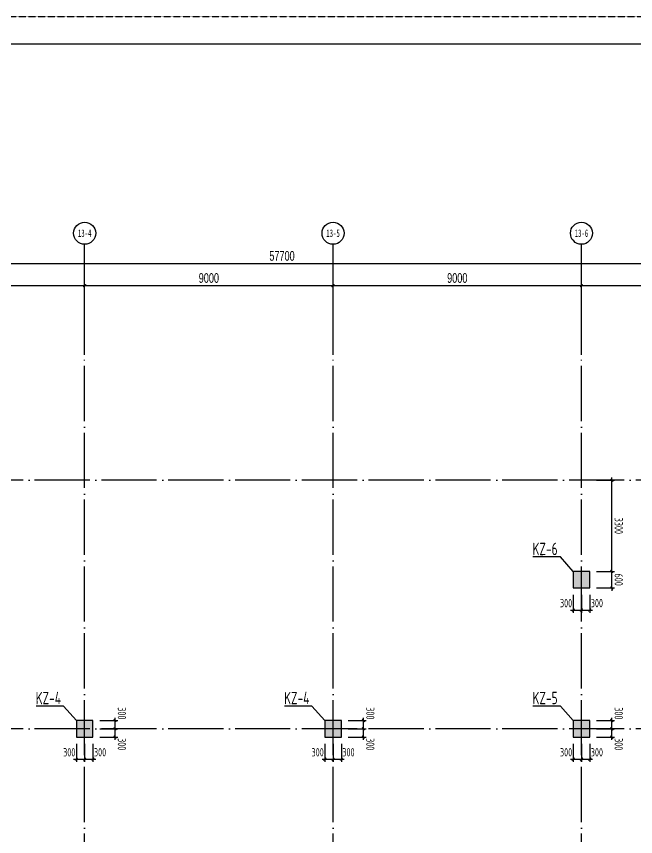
# Model space of a CAD drawing. Extents: x -67167 to 417929, y -86205 to 407116.
# Drawn here: x 103169 to 125603, y 186534 to 216237 of the extents above; entities that cross this region are included whole.
import ezdxf
from ezdxf.enums import TextEntityAlignment as Align

# ---------------------------------------------------------------- set-up
doc = ezdxf.new("R2010")
doc.units = 0
doc.header["$LTSCALE"] = 1000
doc.linetypes.add('DASH', pattern=[0.35, 0.25, -0.1])
doc.linetypes.add('DOTE', pattern=[2.42, 2, -0.2, 0.02, -0.2])
doc.layers.get('Defpoints').update_dxf_attribs({"color": 165})
for name, color, linetype in [('AXIS', 3, 'DOTE'), ('AXIS_TEXT', 7, 'Continuous'), ('COLU', 6, 'Continuous'), ('COLU_DIM', 3, 'Continuous'), ('COLU_HATCH', 251, 'Continuous'), ('COLU_NUM', 7, 'Continuous'), ('DIM', 3, 'Continuous'), ('s-beam', 4, 'DASH'), ('X-104 13#平面$0$01-标注_轴线坐标', 132, 'Continuous'), ('X-104 13#平面$0$02-TEXT_轴号', 7, 'Continuous')]:
    doc.layers.add(name, color=color, linetype=linetype)
doc.styles.add('COMPLEX', font='COMPLEX')
doc.styles.add('TSSD_Bold', font='tssdeng2.shx', dxfattribs={"width": 0.7, "bigfont": 'china.shx'})
doc.styles.add('TSSD_Dimension', font='Tssdeng.shx', dxfattribs={"width": 0.7, "bigfont": 'hztxt.shx'})
doc.styles.add('X-104 13#平面$0$_TCH_AXIS', font='STXIHEI.TTF', dxfattribs={"width": 0.75})
doc.styles.add('X-104 13#平面$0$_TCH_DIM_T3', font='', dxfattribs={"width": 0.705882})
doc.styles.get('X-104 13#平面$0$_TCH_DIM_T3').set_extended_font_data('FZXiHei I-Z08S')
doc.dimstyles.new('TSSD_100_100', dxfattribs={"dimtxt": 300, "dimasz": 100, "dimexe": 100, "dimexo": 250, "dimgap": 100, "dimtad": 1, "dimdec": 0, "dimzin": 0, "dimdsep": 46, "dimtxsty": 'TSSD_Dimension', "dimblk": 'ARCHTICK', "dimblk1": 'ARCHTICK', "dimblk2": 'ARCHTICK', "dimcen": 0, "dimdle": 100, "dimclrt": 7, "dimadec": 0, "dimazin": 0, "dimtfac": 1, "dimtdec": 0, "dimtix": 1, "dimtmove": 2, "dimatfit": 3, "dimfxl": 1, "dimtolj": 1, "dimtzin": 0, "dimarcsym": 0})
doc.dimstyles.new('X-104 13#平面$0$_TCH_ARCH&&100', dxfattribs={"dimtxt": 350, "dimasz": 100, "dimexe": 250, "dimexo": 300, "dimgap": 100, "dimtad": 1, "dimdec": 0, "dimzin": 0, "dimdsep": 46, "dimtxsty": 'X-104 13#平面$0$_TCH_DIM_T3', "dimblk": 'X-104 13#平面$0$_ArchTick', "dimcen": 0.09, "dimclrt": 7, "dimazin": 2, "dimtfac": 1, "dimtdec": 0, "dimtix": 1, "dimtmove": 2, "dimatfit": 3, "dimfxl": 1, "dimtolj": 1, "dimtzin": 0, "dimarcsym": 0})

# ---------------------------------------------------------------- blocks, each defined once
blk = doc.blocks.new('_AXISO')
blk.add_circle((0, 0), 0.5)
at = {"layer": 'AXIS_TEXT', "style": 'COMPLEX', "width": 1.041667}
blk.add_attdef('A', text='', height=0.56, dxfattribs=at).set_placement((-0.25, -0.28), (0.25, -0.28), align=Align.FIT)
blk = doc.blocks.new('X-104 13#平面$0$_ArchTick')
at = {"color": 0, "linetype": 'ByBlock', "const_width": 0.4}
blk.add_lwpolyline([(-0.5, -0.5), (0.5, 0.5)], dxfattribs=at)
blk = doc.blocks.new('*D33')
at = {"layer": 'Defpoints', "color": 0, "transparency": 16777216}
for p in [(141642, 207286), (83942, 203986), (141642, 203986)]:
    blk.add_point(p, dxfattribs=at)
at = {"layer": 'X-104 13#平面$0$01-标注_轴线坐标', "color": 0, "lineweight": -2, "transparency": 16777216}
for p, q in [((83942, 204286), (83942, 207536)), ((141642, 204286), (141642, 207536)), ((83942, 207286), (141642, 207286))]:
    blk.add_line(p, q, dxfattribs=at)
at = {"layer": 'X-104 13#平面$0$01-标注_轴线坐标', "color": 0, "lineweight": -2, "transparency": 16777216, "xscale": 100, "yscale": 100, "zscale": 100, "rotation": 180}
blk.add_blockref('X-104 13#平面$0$_ArchTick', (83942, 207286), dxfattribs=at)
at = {"layer": 'X-104 13#平面$0$01-标注_轴线坐标', "color": 0, "lineweight": -2, "transparency": 16777216, "xscale": 100, "yscale": 100, "zscale": 100}
blk.add_blockref('X-104 13#平面$0$_ArchTick', (141642, 207286), dxfattribs=at)
at = {"layer": 'X-104 13#平面$0$01-标注_轴线坐标', "color": 7, "transparency": 16777216, "insert": (112792, 207561), "char_height": 350, "attachment_point": 5, "style": 'X-104 13#平面$0$_TCH_DIM_T3'}
blk.add_mtext('\\A1;57700', dxfattribs=at)
blk = doc.blocks.new('*D36')
at = {"layer": 'Defpoints', "color": 0, "transparency": 16777216}
for p in [(105642, 206486), (96642, 203986), (105642, 203986)]:
    blk.add_point(p, dxfattribs=at)
at = {"layer": 'X-104 13#平面$0$01-标注_轴线坐标', "color": 0, "lineweight": -2, "transparency": 16777216}
for p, q in [((96642, 204286), (96642, 206736)), ((105642, 204286), (105642, 206736)), ((96642, 206486), (105642, 206486))]:
    blk.add_line(p, q, dxfattribs=at)
at = {"layer": 'X-104 13#平面$0$01-标注_轴线坐标', "color": 0, "lineweight": -2, "transparency": 16777216, "xscale": 100, "yscale": 100, "zscale": 100, "rotation": 180}
blk.add_blockref('X-104 13#平面$0$_ArchTick', (96642, 206486), dxfattribs=at)
at = {"layer": 'X-104 13#平面$0$01-标注_轴线坐标', "color": 0, "lineweight": -2, "transparency": 16777216, "xscale": 100, "yscale": 100, "zscale": 100}
blk.add_blockref('X-104 13#平面$0$_ArchTick', (105642, 206486), dxfattribs=at)
at = {"layer": 'X-104 13#平面$0$01-标注_轴线坐标', "color": 7, "transparency": 16777216, "insert": (101142, 206761), "char_height": 350, "attachment_point": 5, "style": 'X-104 13#平面$0$_TCH_DIM_T3'}
blk.add_mtext('\\A1;9000', dxfattribs=at)
blk = doc.blocks.new('*D37')
at = {"layer": 'Defpoints', "color": 0, "transparency": 16777216}
for p in [(114642, 206486), (105642, 203986), (114642, 203986)]:
    blk.add_point(p, dxfattribs=at)
at = {"layer": 'X-104 13#平面$0$01-标注_轴线坐标', "color": 0, "lineweight": -2, "transparency": 16777216}
for p, q in [((105642, 204286), (105642, 206736)), ((114642, 204286), (114642, 206736)), ((105642, 206486), (114642, 206486))]:
    blk.add_line(p, q, dxfattribs=at)
at = {"layer": 'X-104 13#平面$0$01-标注_轴线坐标', "color": 0, "lineweight": -2, "transparency": 16777216, "xscale": 100, "yscale": 100, "zscale": 100, "rotation": 180}
blk.add_blockref('X-104 13#平面$0$_ArchTick', (105642, 206486), dxfattribs=at)
at = {"layer": 'X-104 13#平面$0$01-标注_轴线坐标', "color": 0, "lineweight": -2, "transparency": 16777216, "xscale": 100, "yscale": 100, "zscale": 100}
blk.add_blockref('X-104 13#平面$0$_ArchTick', (114642, 206486), dxfattribs=at)
at = {"layer": 'X-104 13#平面$0$01-标注_轴线坐标', "color": 7, "transparency": 16777216, "insert": (110142, 206761), "char_height": 350, "attachment_point": 5, "style": 'X-104 13#平面$0$_TCH_DIM_T3'}
blk.add_mtext('\\A1;9000', dxfattribs=at)
blk = doc.blocks.new('*D38')
at = {"layer": 'Defpoints', "color": 0, "transparency": 16777216}
for p in [(123642, 206486), (114642, 203986), (123642, 203986)]:
    blk.add_point(p, dxfattribs=at)
at = {"layer": 'X-104 13#平面$0$01-标注_轴线坐标', "color": 0, "lineweight": -2, "transparency": 16777216}
for p, q in [((114642, 204286), (114642, 206736)), ((123642, 204286), (123642, 206736)), ((114642, 206486), (123642, 206486))]:
    blk.add_line(p, q, dxfattribs=at)
at = {"layer": 'X-104 13#平面$0$01-标注_轴线坐标', "color": 0, "lineweight": -2, "transparency": 16777216, "xscale": 100, "yscale": 100, "zscale": 100, "rotation": 180}
blk.add_blockref('X-104 13#平面$0$_ArchTick', (114642, 206486), dxfattribs=at)
at = {"layer": 'X-104 13#平面$0$01-标注_轴线坐标', "color": 0, "lineweight": -2, "transparency": 16777216, "xscale": 100, "yscale": 100, "zscale": 100}
blk.add_blockref('X-104 13#平面$0$_ArchTick', (123642, 206486), dxfattribs=at)
at = {"layer": 'X-104 13#平面$0$01-标注_轴线坐标', "color": 7, "transparency": 16777216, "insert": (119142, 206761), "char_height": 350, "attachment_point": 5, "style": 'X-104 13#平面$0$_TCH_DIM_T3'}
blk.add_mtext('\\A1;9000', dxfattribs=at)
blk = doc.blocks.new('*D39')
at = {"layer": 'Defpoints', "color": 0, "transparency": 16777216}
for p in [(132642, 206486), (123642, 203986), (132642, 203986)]:
    blk.add_point(p, dxfattribs=at)
at = {"layer": 'X-104 13#平面$0$01-标注_轴线坐标', "color": 0, "lineweight": -2, "transparency": 16777216}
for p, q in [((123642, 204286), (123642, 206736)), ((132642, 204286), (132642, 206736)), ((123642, 206486), (132642, 206486))]:
    blk.add_line(p, q, dxfattribs=at)
at = {"layer": 'X-104 13#平面$0$01-标注_轴线坐标', "color": 0, "lineweight": -2, "transparency": 16777216, "xscale": 100, "yscale": 100, "zscale": 100, "rotation": 180}
blk.add_blockref('X-104 13#平面$0$_ArchTick', (123642, 206486), dxfattribs=at)
at = {"layer": 'X-104 13#平面$0$01-标注_轴线坐标', "color": 0, "lineweight": -2, "transparency": 16777216, "xscale": 100, "yscale": 100, "zscale": 100}
blk.add_blockref('X-104 13#平面$0$_ArchTick', (132642, 206486), dxfattribs=at)
at = {"layer": 'X-104 13#平面$0$01-标注_轴线坐标', "color": 7, "transparency": 16777216, "insert": (128142, 206761), "char_height": 350, "attachment_point": 5, "style": 'X-104 13#平面$0$_TCH_DIM_T3'}
blk.add_mtext('\\A1;9000', dxfattribs=at)
blk = doc.blocks.new('图框-A1')
for points, const_width in [([(0, 0), (841, 0), (841, 594), (0, 594)], 0.05), ([(766, 584), (25, 584), (25, 10), (766, 10)], 0.5)]:
    blk.add_lwpolyline(points, close=True, dxfattribs=dict(const_width=const_width))
at = {"const_width": 0.05}
blk.add_lwpolyline([(420.5, 594), (420.5, 592)], dxfattribs=at)
blk = doc.blocks.new('_ArchTick')
at = {"color": 0, "linetype": 'ByBlock', "const_width": 0.4}
blk.add_lwpolyline([(-0.5, -0.5), (0.5, 0.5)], dxfattribs=at)
blk = doc.blocks.new('*D50')
at = {"layer": 'COLU_DIM', "color": 0, "lineweight": -2, "transparency": 16777216}
for p, q in [((123642, 195288), (123642, 194638)), ((123942, 195288), (123942, 194638)), ((123542, 194738), (124042, 194738))]:
    blk.add_line(p, q, dxfattribs=at)
at = {"layer": 'Defpoints', "color": 0, "transparency": 16777216}
for p in [(123642, 195538), (123942, 195538), (123942, 194738)]:
    blk.add_point(p, dxfattribs=at)
at = {"layer": 'COLU_DIM', "color": 0, "lineweight": -2, "transparency": 16777216, "xscale": 100, "yscale": 100, "zscale": 100}
for p, rotation in [((123642, 194738), 180.0000006761821), ((123942, 194738), 6.761820577246511e-07)]:
    blk.add_blockref('_ArchTick', p, dxfattribs=dict(at, rotation=rotation))
at = {"layer": 'COLU_DIM', "color": 7, "transparency": 16777216, "insert": (124200, 194988), "char_height": 300, "attachment_point": 5, "rotation": 0, "style": 'TSSD_Dimension'}
blk.add_mtext('\\A1;300', dxfattribs=at)
blk = doc.blocks.new('*D51')
at = {"layer": 'COLU_DIM', "color": 0, "lineweight": -2, "transparency": 16777216}
for p, q in [((124192, 196138), (124842, 196138)), ((124742, 196138), (124742, 196238)), ((124742, 195538), (124742, 196138)), ((124192, 195538), (124842, 195538)), ((124742, 195538), (124742, 195438))]:
    blk.add_line(p, q, dxfattribs=at)
at = {"layer": 'Defpoints', "color": 0, "transparency": 16777216}
for p in [(123942, 196138), (124742, 196138), (123942, 195538)]:
    blk.add_point(p, dxfattribs=at)
at = {"layer": 'COLU_DIM', "color": 0, "lineweight": -2, "transparency": 16777216, "xscale": 100, "yscale": 100, "zscale": 100}
for p, rotation in [((124742, 196138), 270.0000006765989), ((124742, 195538), 90.00000067659894)]:
    blk.add_blockref('_ArchTick', p, dxfattribs=dict(at, rotation=rotation))
at = {"layer": 'COLU_DIM', "color": 7, "transparency": 16777216, "insert": (124992, 195838), "char_height": 300, "attachment_point": 5, "rotation": 270, "style": 'TSSD_Dimension'}
blk.add_mtext('\\A1;600', dxfattribs=at)
blk = doc.blocks.new('*D80')
at = {"layer": 'COLU_DIM', "color": 0, "lineweight": -2, "transparency": 16777216}
for p, q in [((105342, 189888), (105342, 189238)), ((105642, 189888), (105642, 189238)), ((105242, 189338), (105742, 189338))]:
    blk.add_line(p, q, dxfattribs=at)
at = {"layer": 'Defpoints', "color": 0, "transparency": 16777216}
for p in [(105342, 190138), (105642, 190138), (105642, 189338)]:
    blk.add_point(p, dxfattribs=at)
at = {"layer": 'COLU_DIM', "color": 0, "lineweight": -2, "transparency": 16777216, "xscale": 100, "yscale": 100, "zscale": 100}
for p, rotation in [((105342, 189338), 180.0000006761821), ((105642, 189338), 6.761820577246511e-07)]:
    blk.add_blockref('_ArchTick', p, dxfattribs=dict(at, rotation=rotation))
at = {"layer": 'COLU_DIM', "color": 7, "transparency": 16777216, "insert": (105084, 189588), "char_height": 300, "attachment_point": 5, "rotation": 0, "style": 'TSSD_Dimension'}
blk.add_mtext('\\A1;300', dxfattribs=at)
blk = doc.blocks.new('*D81')
at = {"layer": 'COLU_DIM', "color": 0, "lineweight": -2, "transparency": 16777216}
for p, q in [((105642, 189888), (105642, 189238)), ((105942, 189888), (105942, 189238)), ((105542, 189338), (106042, 189338))]:
    blk.add_line(p, q, dxfattribs=at)
at = {"layer": 'Defpoints', "color": 0, "transparency": 16777216}
for p in [(105642, 190138), (105942, 190138), (105942, 189338)]:
    blk.add_point(p, dxfattribs=at)
at = {"layer": 'COLU_DIM', "color": 0, "lineweight": -2, "transparency": 16777216, "xscale": 100, "yscale": 100, "zscale": 100}
for p, rotation in [((105642, 189338), 180.0000006761821), ((105942, 189338), 6.761820577246511e-07)]:
    blk.add_blockref('_ArchTick', p, dxfattribs=dict(at, rotation=rotation))
at = {"layer": 'COLU_DIM', "color": 7, "transparency": 16777216, "insert": (106200, 189588), "char_height": 300, "attachment_point": 5, "rotation": 0, "style": 'TSSD_Dimension'}
blk.add_mtext('\\A1;300', dxfattribs=at)
blk = doc.blocks.new('*D82')
at = {"layer": 'COLU_DIM', "color": 0, "lineweight": -2, "transparency": 16777216}
for p, q in [((106192, 190438), (106842, 190438)), ((106742, 190038), (106742, 190538)), ((106192, 190138), (106842, 190138))]:
    blk.add_line(p, q, dxfattribs=at)
at = {"layer": 'Defpoints', "color": 0, "transparency": 16777216}
for p in [(105942, 190438), (106742, 190438), (105942, 190138)]:
    blk.add_point(p, dxfattribs=at)
at = {"layer": 'COLU_DIM', "color": 0, "lineweight": -2, "transparency": 16777216, "xscale": 100, "yscale": 100, "zscale": 100}
for p, rotation in [((106742, 190438), 90.00000067659894), ((106742, 190138), 270.0000006765989)]:
    blk.add_blockref('_ArchTick', p, dxfattribs=dict(at, rotation=rotation))
at = {"layer": 'COLU_DIM', "color": 7, "transparency": 16777216, "insert": (106992, 189880), "char_height": 300, "attachment_point": 5, "rotation": 270, "style": 'TSSD_Dimension'}
blk.add_mtext('\\A1;300', dxfattribs=at)
blk = doc.blocks.new('*D83')
at = {"layer": 'COLU_DIM', "color": 0, "lineweight": -2, "transparency": 16777216}
for p, q in [((106192, 190738), (106842, 190738)), ((106742, 190338), (106742, 190838)), ((106192, 190438), (106842, 190438))]:
    blk.add_line(p, q, dxfattribs=at)
at = {"layer": 'Defpoints', "color": 0, "transparency": 16777216}
for p in [(105942, 190738), (106742, 190738), (105942, 190438)]:
    blk.add_point(p, dxfattribs=at)
at = {"layer": 'COLU_DIM', "color": 0, "lineweight": -2, "transparency": 16777216, "xscale": 100, "yscale": 100, "zscale": 100}
for p, rotation in [((106742, 190738), 90.00000067659894), ((106742, 190438), 270.0000006765989)]:
    blk.add_blockref('_ArchTick', p, dxfattribs=dict(at, rotation=rotation))
at = {"layer": 'COLU_DIM', "color": 7, "transparency": 16777216, "insert": (106992, 190996), "char_height": 300, "attachment_point": 5, "rotation": 270, "style": 'TSSD_Dimension'}
blk.add_mtext('\\A1;300', dxfattribs=at)
blk = doc.blocks.new('*D84')
at = {"layer": 'COLU_DIM', "color": 0, "lineweight": -2, "transparency": 16777216}
for p, q in [((123342, 189888), (123342, 189238)), ((123642, 189888), (123642, 189238)), ((123242, 189338), (123742, 189338))]:
    blk.add_line(p, q, dxfattribs=at)
at = {"layer": 'Defpoints', "color": 0, "transparency": 16777216}
for p in [(123342, 190138), (123642, 190138), (123642, 189338)]:
    blk.add_point(p, dxfattribs=at)
at = {"layer": 'COLU_DIM', "color": 0, "lineweight": -2, "transparency": 16777216, "xscale": 100, "yscale": 100, "zscale": 100}
for p, rotation in [((123342, 189338), 180.0000006761821), ((123642, 189338), 6.761820577246511e-07)]:
    blk.add_blockref('_ArchTick', p, dxfattribs=dict(at, rotation=rotation))
at = {"layer": 'COLU_DIM', "color": 7, "transparency": 16777216, "insert": (123084, 189588), "char_height": 300, "attachment_point": 5, "rotation": 0, "style": 'TSSD_Dimension'}
blk.add_mtext('\\A1;300', dxfattribs=at)
blk = doc.blocks.new('*D85')
at = {"layer": 'COLU_DIM', "color": 0, "lineweight": -2, "transparency": 16777216}
for p, q in [((123642, 189888), (123642, 189238)), ((123942, 189888), (123942, 189238)), ((123542, 189338), (124042, 189338))]:
    blk.add_line(p, q, dxfattribs=at)
at = {"layer": 'Defpoints', "color": 0, "transparency": 16777216}
for p in [(123642, 190138), (123942, 190138), (123942, 189338)]:
    blk.add_point(p, dxfattribs=at)
at = {"layer": 'COLU_DIM', "color": 0, "lineweight": -2, "transparency": 16777216, "xscale": 100, "yscale": 100, "zscale": 100}
for p, rotation in [((123642, 189338), 180.0000006761821), ((123942, 189338), 6.761820577246511e-07)]:
    blk.add_blockref('_ArchTick', p, dxfattribs=dict(at, rotation=rotation))
at = {"layer": 'COLU_DIM', "color": 7, "transparency": 16777216, "insert": (124200, 189588), "char_height": 300, "attachment_point": 5, "rotation": 0, "style": 'TSSD_Dimension'}
blk.add_mtext('\\A1;300', dxfattribs=at)
blk = doc.blocks.new('*D86')
at = {"layer": 'COLU_DIM', "color": 0, "lineweight": -2, "transparency": 16777216}
for p, q in [((124192, 190438), (124842, 190438)), ((124742, 190038), (124742, 190538)), ((124192, 190138), (124842, 190138))]:
    blk.add_line(p, q, dxfattribs=at)
at = {"layer": 'Defpoints', "color": 0, "transparency": 16777216}
for p in [(123942, 190438), (124742, 190438), (123942, 190138)]:
    blk.add_point(p, dxfattribs=at)
at = {"layer": 'COLU_DIM', "color": 0, "lineweight": -2, "transparency": 16777216, "xscale": 100, "yscale": 100, "zscale": 100}
for p, rotation in [((124742, 190438), 90.00000067659894), ((124742, 190138), 270.0000006765989)]:
    blk.add_blockref('_ArchTick', p, dxfattribs=dict(at, rotation=rotation))
at = {"layer": 'COLU_DIM', "color": 7, "transparency": 16777216, "insert": (124992, 189880), "char_height": 300, "attachment_point": 5, "rotation": 270, "style": 'TSSD_Dimension'}
blk.add_mtext('\\A1;300', dxfattribs=at)
blk = doc.blocks.new('*D87')
at = {"layer": 'COLU_DIM', "color": 0, "lineweight": -2, "transparency": 16777216}
for p, q in [((124192, 190738), (124842, 190738)), ((124742, 190338), (124742, 190838)), ((124192, 190438), (124842, 190438))]:
    blk.add_line(p, q, dxfattribs=at)
at = {"layer": 'Defpoints', "color": 0, "transparency": 16777216}
for p in [(123942, 190738), (124742, 190738), (123942, 190438)]:
    blk.add_point(p, dxfattribs=at)
at = {"layer": 'COLU_DIM', "color": 0, "lineweight": -2, "transparency": 16777216, "xscale": 100, "yscale": 100, "zscale": 100}
for p, rotation in [((124742, 190738), 90.00000067659894), ((124742, 190438), 270.0000006765989)]:
    blk.add_blockref('_ArchTick', p, dxfattribs=dict(at, rotation=rotation))
at = {"layer": 'COLU_DIM', "color": 7, "transparency": 16777216, "insert": (124992, 190996), "char_height": 300, "attachment_point": 5, "rotation": 270, "style": 'TSSD_Dimension'}
blk.add_mtext('\\A1;300', dxfattribs=at)
blk = doc.blocks.new('*D88')
at = {"layer": 'COLU_DIM', "color": 0, "lineweight": -2, "transparency": 16777216}
for p, q in [((114342, 189888), (114342, 189238)), ((114642, 189888), (114642, 189238)), ((114242, 189338), (114742, 189338))]:
    blk.add_line(p, q, dxfattribs=at)
at = {"layer": 'Defpoints', "color": 0, "transparency": 16777216}
for p in [(114342, 190138), (114642, 190138), (114642, 189338)]:
    blk.add_point(p, dxfattribs=at)
at = {"layer": 'COLU_DIM', "color": 0, "lineweight": -2, "transparency": 16777216, "xscale": 100, "yscale": 100, "zscale": 100}
for p, rotation in [((114342, 189338), 180.0000006761821), ((114642, 189338), 6.761820577246511e-07)]:
    blk.add_blockref('_ArchTick', p, dxfattribs=dict(at, rotation=rotation))
at = {"layer": 'COLU_DIM', "color": 7, "transparency": 16777216, "insert": (114084, 189588), "char_height": 300, "attachment_point": 5, "rotation": 0, "style": 'TSSD_Dimension'}
blk.add_mtext('\\A1;300', dxfattribs=at)
blk = doc.blocks.new('*D89')
at = {"layer": 'COLU_DIM', "color": 0, "lineweight": -2, "transparency": 16777216}
for p, q in [((114642, 189888), (114642, 189238)), ((114942, 189888), (114942, 189238)), ((114542, 189338), (115042, 189338))]:
    blk.add_line(p, q, dxfattribs=at)
at = {"layer": 'Defpoints', "color": 0, "transparency": 16777216}
for p in [(114642, 190138), (114942, 190138), (114942, 189338)]:
    blk.add_point(p, dxfattribs=at)
at = {"layer": 'COLU_DIM', "color": 0, "lineweight": -2, "transparency": 16777216, "xscale": 100, "yscale": 100, "zscale": 100}
for p, rotation in [((114642, 189338), 180.0000006761821), ((114942, 189338), 6.761820577246511e-07)]:
    blk.add_blockref('_ArchTick', p, dxfattribs=dict(at, rotation=rotation))
at = {"layer": 'COLU_DIM', "color": 7, "transparency": 16777216, "insert": (115200, 189588), "char_height": 300, "attachment_point": 5, "rotation": 0, "style": 'TSSD_Dimension'}
blk.add_mtext('\\A1;300', dxfattribs=at)
blk = doc.blocks.new('*D90')
at = {"layer": 'COLU_DIM', "color": 0, "lineweight": -2, "transparency": 16777216}
for p, q in [((115192, 190438), (115842, 190438)), ((115742, 190038), (115742, 190538)), ((115192, 190138), (115842, 190138))]:
    blk.add_line(p, q, dxfattribs=at)
at = {"layer": 'Defpoints', "color": 0, "transparency": 16777216}
for p in [(114942, 190438), (115742, 190438), (114942, 190138)]:
    blk.add_point(p, dxfattribs=at)
at = {"layer": 'COLU_DIM', "color": 0, "lineweight": -2, "transparency": 16777216, "xscale": 100, "yscale": 100, "zscale": 100}
for p, rotation in [((115742, 190438), 90.00000067659894), ((115742, 190138), 270.0000006765989)]:
    blk.add_blockref('_ArchTick', p, dxfattribs=dict(at, rotation=rotation))
at = {"layer": 'COLU_DIM', "color": 7, "transparency": 16777216, "insert": (115992, 189880), "char_height": 300, "attachment_point": 5, "rotation": 270, "style": 'TSSD_Dimension'}
blk.add_mtext('\\A1;300', dxfattribs=at)
blk = doc.blocks.new('*D91')
at = {"layer": 'COLU_DIM', "color": 0, "lineweight": -2, "transparency": 16777216}
for p, q in [((115192, 190738), (115842, 190738)), ((115742, 190338), (115742, 190838)), ((115192, 190438), (115842, 190438))]:
    blk.add_line(p, q, dxfattribs=at)
at = {"layer": 'Defpoints', "color": 0, "transparency": 16777216}
for p in [(114942, 190738), (115742, 190738), (114942, 190438)]:
    blk.add_point(p, dxfattribs=at)
at = {"layer": 'COLU_DIM', "color": 0, "lineweight": -2, "transparency": 16777216, "xscale": 100, "yscale": 100, "zscale": 100}
for p, rotation in [((115742, 190738), 90.00000067659894), ((115742, 190438), 270.0000006765989)]:
    blk.add_blockref('_ArchTick', p, dxfattribs=dict(at, rotation=rotation))
at = {"layer": 'COLU_DIM', "color": 7, "transparency": 16777216, "insert": (115992, 190996), "char_height": 300, "attachment_point": 5, "rotation": 270, "style": 'TSSD_Dimension'}
blk.add_mtext('\\A1;300', dxfattribs=at)
blk = doc.blocks.new('*D130')
at = {"layer": 'COLU_DIM', "color": 0, "lineweight": -2, "transparency": 16777216}
for p, q in [((123342, 195288), (123342, 194638)), ((123642, 195288), (123642, 194638)), ((123242, 194738), (123742, 194738))]:
    blk.add_line(p, q, dxfattribs=at)
at = {"layer": 'Defpoints', "color": 0, "transparency": 16777216}
for p in [(123342, 195538), (123642, 195538), (123642, 194738)]:
    blk.add_point(p, dxfattribs=at)
at = {"layer": 'COLU_DIM', "color": 0, "lineweight": -2, "transparency": 16777216, "xscale": 100, "yscale": 100, "zscale": 100}
for p, rotation in [((123342, 194738), 180.0000006761821), ((123642, 194738), 6.761820577246511e-07)]:
    blk.add_blockref('_ArchTick', p, dxfattribs=dict(at, rotation=rotation))
at = {"layer": 'COLU_DIM', "color": 7, "transparency": 16777216, "insert": (123084, 194988), "char_height": 300, "attachment_point": 5, "rotation": 0, "style": 'TSSD_Dimension'}
blk.add_mtext('\\A1;300', dxfattribs=at)
blk = doc.blocks.new('*D131')
at = {"layer": 'Defpoints', "color": 0, "transparency": 16777216}
for p in [(123942, 199438), (124742, 199438), (123942, 196138)]:
    blk.add_point(p, dxfattribs=at)
at = {"layer": 'DIM', "color": 0, "lineweight": -2, "transparency": 16777216}
for p, q in [((124192, 199438), (124842, 199438)), ((124742, 196038), (124742, 199538)), ((124192, 196138), (124842, 196138))]:
    blk.add_line(p, q, dxfattribs=at)
at = {"layer": 'DIM', "color": 0, "lineweight": -2, "transparency": 16777216, "xscale": 100, "yscale": 100, "zscale": 100}
for p, rotation in [((124742, 199438), 90.00000067659894), ((124742, 196138), 270.0000006765989)]:
    blk.add_blockref('_ArchTick', p, dxfattribs=dict(at, rotation=rotation))
at = {"layer": 'DIM', "color": 7, "transparency": 16777216, "insert": (124992, 197788), "char_height": 300, "attachment_point": 5, "rotation": 270, "style": 'TSSD_Dimension'}
blk.add_mtext('\\A1;3300', dxfattribs=at)

msp = doc.modelspace()

# ---------------------------------------------------------------- linework, layer by layer
at = {"layer": 'AXIS'}
for p, q in [((105642.282, 177380.266), (105642.282, 203986.314)), ((114642.282, 177380.266), (114642.282, 203986.315)), ((123642.282, 177380.266), (123642.282, 203986.315)), ((144550.703, 199437.888), (81217.266, 199437.888)), ((144550.703, 190437.888), (81217.266, 190437.888))]:
    msp.add_line(p, q, dxfattribs=at)
at = {"layer": 'COLU'}
for points in [[(123342.282, 195537.888), (123942.282, 195537.888), (123942.282, 196137.888), (123342.282, 196137.888)], [(105342.282, 190137.888), (105942.282, 190137.888), (105942.282, 190737.888), (105342.282, 190737.888)], [(114342.282, 190137.888), (114942.282, 190137.888), (114942.282, 190737.888), (114342.282, 190737.888)], [(123342.282, 190137.888), (123942.282, 190137.888), (123942.282, 190737.888), (123342.282, 190737.888)]]:
    msp.add_lwpolyline(points, close=True, dxfattribs=at)
at = {"layer": 'COLU_HATCH'}
for points in [[(123342.282, 195537.888), (123942.282, 195537.888), (123342.282, 196137.888), (123942.282, 196137.888)], [(105342.282, 190137.888), (105942.282, 190137.888), (105342.282, 190737.888), (105942.282, 190737.888)], [(114342.282, 190137.888), (114942.282, 190137.888), (114342.282, 190737.888), (114942.282, 190737.888)], [(123342.282, 190137.888), (123942.282, 190137.888), (123342.282, 190737.888), (123942.282, 190737.888)]]:
    msp.add_solid(points, dxfattribs=at)
at = {"layer": 'COLU_NUM'}
for p, q in [((122876.531, 196660.456), (121879.546, 196660.455)), ((123342.282, 196137.888), (122876.531, 196660.456)), ((104876.531, 191260.455), (103879.546, 191260.455)), ((105342.282, 190737.888), (104876.531, 191260.455)), ((113876.531, 191260.455), (112879.546, 191260.455)), ((114342.282, 190737.888), (113876.531, 191260.455)), ((122876.531, 191260.456), (121879.546, 191260.455)), ((123342.282, 190737.888), (122876.531, 191260.456))]:
    msp.add_line(p, q, dxfattribs=at)
at = {"layer": 's-beam'}
msp.add_lwpolyline([(73507.76, 216234.171), (157607.76, 216234.172), (157607.761, 156834.172), (73507.761, 156834.171)], close=True, dxfattribs=at)
at = {"layer": 'X-104 13#平面$0$01-标注_轴线坐标'}
for p, q in [((105642.282, 203986.314), (105642.282, 207986.314)), ((114642.282, 203986.315), (114642.282, 207986.315)), ((123642.282, 203986.315), (123642.282, 207986.315))]:
    msp.add_line(p, q, dxfattribs=at)

# ---------------------------------------------------------------- block references
at = {"xscale": 99.99999999999991, "yscale": 99.99999999999991, "zscale": 99.99999999999991, "rotation": 6.766459210986319e-07}
msp.add_blockref('图框-A1', (73507.761, 156834.17), dxfattribs=at)
at = {"layer": 'X-104 13#平面$0$01-标注_轴线坐标'}
ref = msp.add_blockref('_AXISO', (105642.282, 208386.314), dxfattribs=dict(at, xscale=799.9999999999995, yscale=799.9999999999995, zscale=799.9999999999995, rotation=6.766459210986319e-07))
ref.add_attrib('A', '13-4', dxfattribs={"layer": 'X-104 13#平面$0$02-TEXT_轴号', "height": 270.2012, "rotation": 0.0000007, "style": 'X-104 13#平面$0$_TCH_AXIS', "width": 0.680062}).set_placement((105397.031, 208251.214), (105887.532, 208251.214), align=Align.FIT)
ref = msp.add_blockref('_AXISO', (114642.282, 208386.315), dxfattribs=dict(at, xscale=799.9999999999995, yscale=799.9999999999995, zscale=799.9999999999995, rotation=6.766459210986319e-07))
ref.add_attrib('A', '13-5', dxfattribs={"layer": 'X-104 13#平面$0$02-TEXT_轴号', "height": 272.1439, "rotation": 0.0000007, "style": 'X-104 13#平面$0$_TCH_AXIS', "width": 0.673727}).set_placement((114397.569, 208250.243), (114886.995, 208250.243), align=Align.FIT)
ref = msp.add_blockref('_AXISO', (123642.282, 208386.315), dxfattribs=dict(at, xscale=799.9999999999995, yscale=799.9999999999995, zscale=799.9999999999995, rotation=6.766459210986319e-07))
ref.add_attrib('A', '13-6', dxfattribs={"layer": 'X-104 13#平面$0$02-TEXT_轴号', "height": 272.1439, "rotation": 0.0000007, "style": 'X-104 13#平面$0$_TCH_AXIS', "width": 0.673727}).set_placement((123397.569, 208250.243), (123886.995, 208250.243), align=Align.FIT)

# ---------------------------------------------------------------- texts
at = {"layer": 'COLU_NUM', "color": 21, "style": 'TSSD_Bold', "width": 0.7}
for s, p in [('KZ-6', (121870.922, 196722.901)), ('KZ-4', (103870.922, 191322.901)), ('KZ-4', (112870.922, 191322.901)), ('KZ-5', (121870.922, 191322.901))]:
    msp.add_text(s, height=450, rotation=0.4540883, dxfattribs=at).set_placement(p)

# ---------------------------------------------------------------- dimensions: what is measured, and where the dimension line sits
at = {"layer": 'COLU_DIM'}
dim = msp.add_linear_dim(base=(124742.282, 196137.888), p1=(123942.282, 195537.888), p2=(123942.282, 196137.888), angle=90.0000007, dimstyle='TSSD_100_100', dxfattribs=at)
dim.commit()
dim.dimension.update_dxf_attribs({"geometry": '*D51', "text_midpoint": (124992.282, 195837.888)})
for base, p1, p2, angle, picture, middle in [((123642.282, 194737.888), (123342.282, 195537.888), (123642.282, 195537.888), 0.0000007, '*D130', (123084.205, 194987.888)), ((123942.282, 194737.888), (123642.282, 195537.888), (123942.282, 195537.888), 0.0000007, '*D50', (124200.359, 194987.888)), ((106742.282, 190737.888), (105942.282, 190437.888), (105942.282, 190737.888), 90.0000007, '*D83', (106992.282, 190995.965)), ((115742.282, 190737.888), (114942.282, 190437.888), (114942.282, 190737.888), 90.0000007, '*D91', (115992.282, 190995.965)), ((124742.282, 190737.888), (123942.282, 190437.888), (123942.282, 190737.888), 90.0000007, '*D87', (124992.282, 190995.965)), ((106742.282, 190437.888), (105942.282, 190137.888), (105942.282, 190437.888), 90.0000007, '*D82', (106992.282, 189879.811)), ((115742.282, 190437.888), (114942.282, 190137.888), (114942.282, 190437.888), 90.0000007, '*D90', (115992.282, 189879.811)), ((124742.282, 190437.888), (123942.282, 190137.888), (123942.282, 190437.888), 90.0000007, '*D86', (124992.282, 189879.811)), ((105642.282, 189337.888), (105342.282, 190137.888), (105642.282, 190137.888), 0.0000007, '*D80', (105084.205, 189587.888)), ((105942.282, 189337.888), (105642.282, 190137.888), (105942.282, 190137.888), 0.0000007, '*D81', (106200.359, 189587.888)), ((114642.282, 189337.888), (114342.282, 190137.888), (114642.282, 190137.888), 0.0000007, '*D88', (114084.205, 189587.888)), ((114942.282, 189337.888), (114642.282, 190137.888), (114942.282, 190137.888), 0.0000007, '*D89', (115200.359, 189587.888)), ((123642.282, 189337.888), (123342.282, 190137.888), (123642.282, 190137.888), 0.0000007, '*D84', (123084.205, 189587.888)), ((123942.282, 189337.888), (123642.282, 190137.888), (123942.282, 190137.888), 0.0000007, '*D85', (124200.359, 189587.888))]:
    dim = msp.add_linear_dim(base=base, p1=p1, p2=p2, angle=angle, dimstyle='TSSD_100_100', dxfattribs=at)
    dim.commit()
    dim.dimension.update_dxf_attribs({"geometry": picture, "text_midpoint": middle, "dimtype": 160})
at = {"layer": 'DIM'}
dim = msp.add_linear_dim(base=(124742.282, 199437.888), p1=(123942.282, 196137.888), p2=(123942.282, 199437.888), angle=90.0000007, dimstyle='TSSD_100_100', dxfattribs=at)
dim.commit()
dim.dimension.update_dxf_attribs({"geometry": '*D131', "text_midpoint": (124992.282, 197787.888)})
at = {"layer": 'X-104 13#平面$0$01-标注_轴线坐标'}
for p1, p2, distance, picture, middle in [((83942.282, 203986.314), (141642.282, 203986.315), 3300, '*D33', (112792.282, 207561.315)), ((96642.282, 203986.314), (105642.282, 203986.314), 2500, '*D36', (101142.282, 206761.314)), ((105642.282, 203986.314), (114642.282, 203986.315), 2500, '*D37', (110142.282, 206761.315)), ((114642.282, 203986.315), (123642.282, 203986.315), 2500, '*D38', (119142.282, 206761.315)), ((123642.282, 203986.315), (132642.282, 203986.315), 2500, '*D39', (128142.282, 206761.315))]:
    dim = msp.add_aligned_dim(p1=p1, p2=p2, distance=distance, dimstyle='X-104 13#平面$0$_TCH_ARCH&&100', dxfattribs=at)
    dim.commit()
    dim.dimension.update_dxf_attribs({"geometry": picture, "text_midpoint": middle})

doc.saveas('drawing.dxf')
